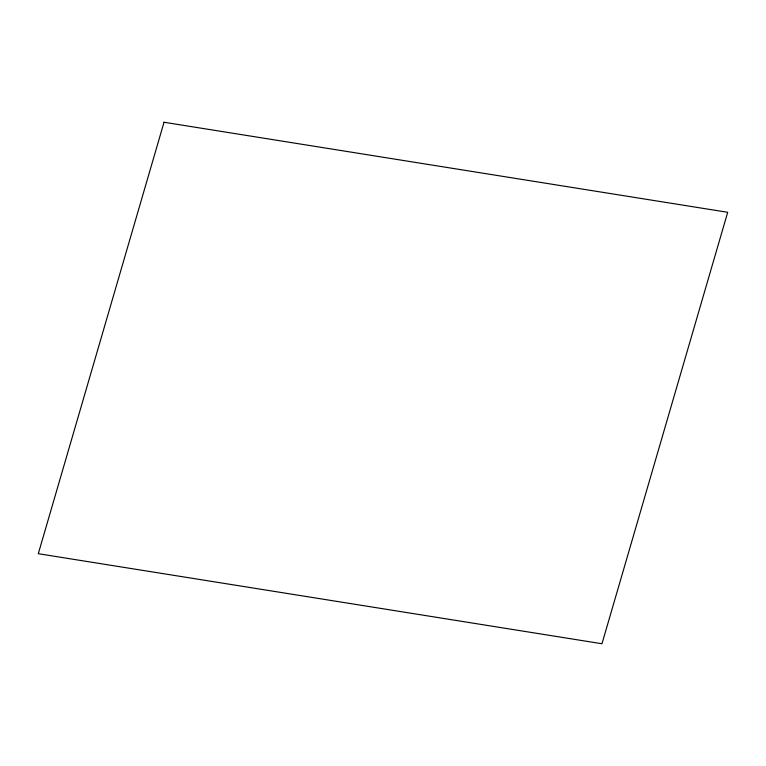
<?xml version="1.0" encoding="UTF-8"?>
<svg xmlns="http://www.w3.org/2000/svg" width="766" height="766" viewBox="0 0 766 766"><rect width="100%" height="100%" fill="white"/><g stroke="black" fill="none" stroke-linecap="round" stroke-linejoin="round"><path stroke-width="1.15" d="M164.029 122.254L38.3 553.703L601.971 643.746L727.7 212.297L164.029 122.254"/></g></svg>
